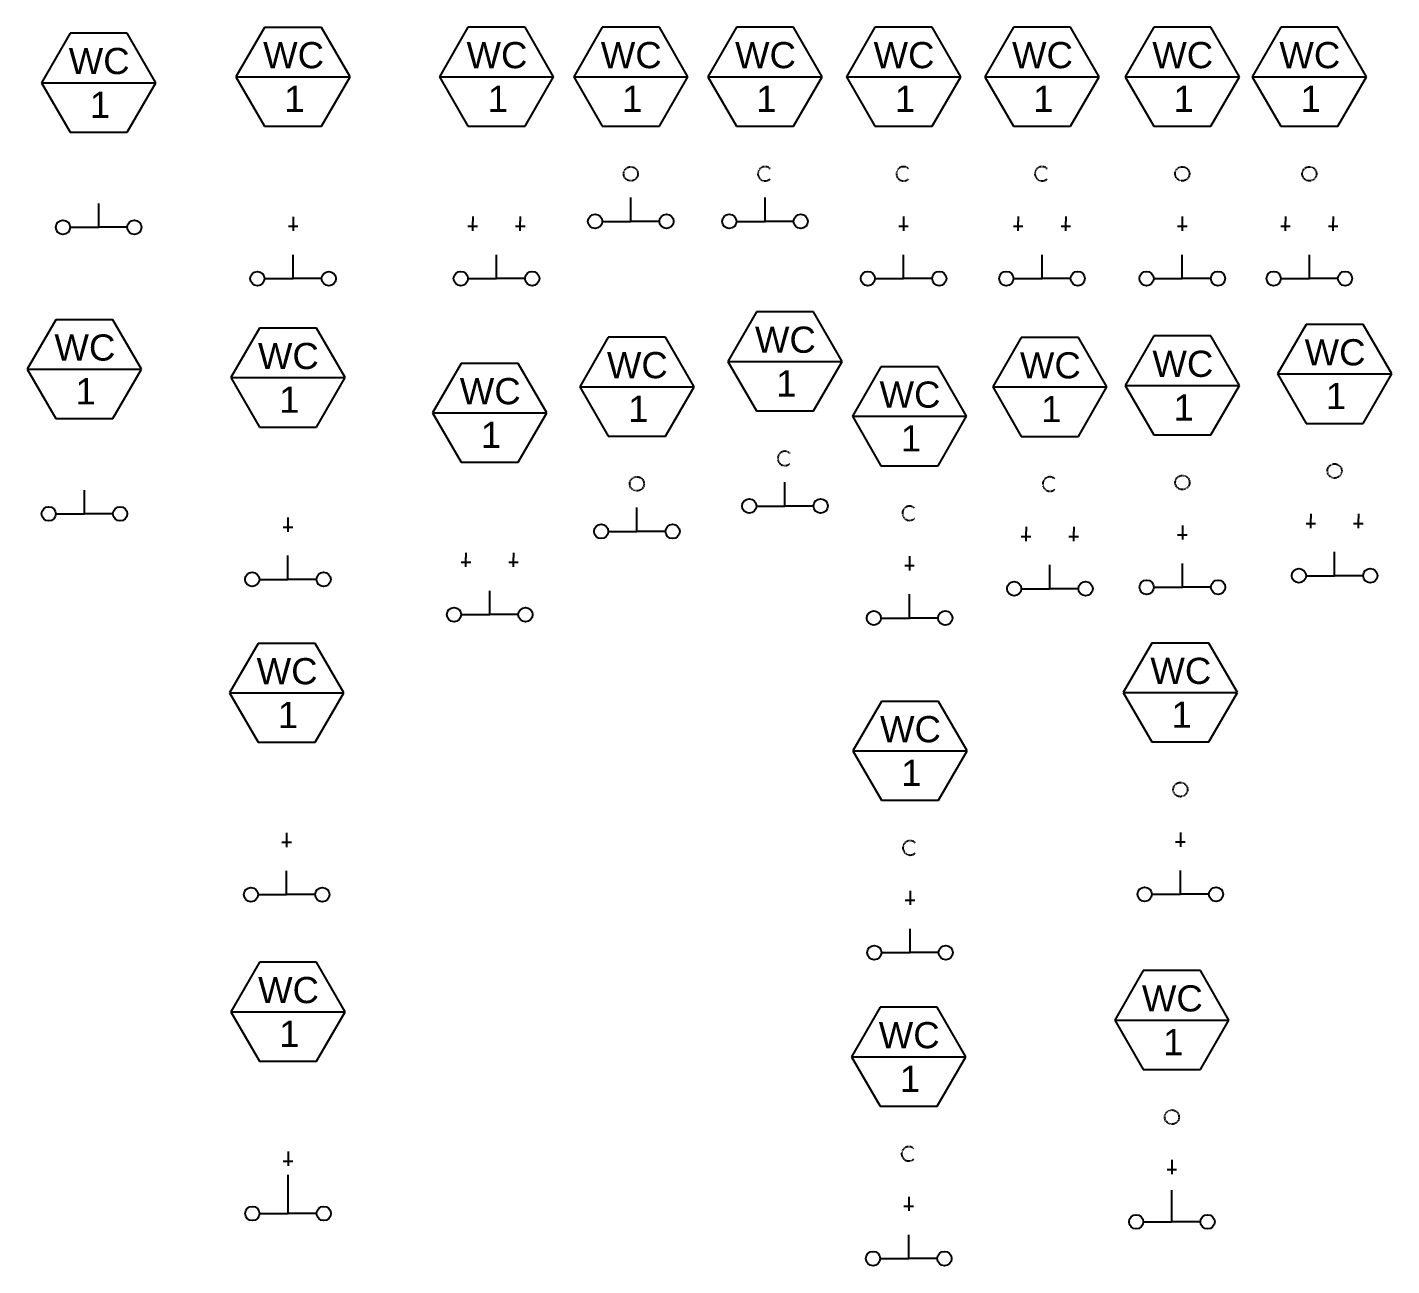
# Model space of a CAD drawing. Header units: inches. Extents: x 184 to 852, y -28 to 1509.
# Drawn here: x 565.6 to 852.2, y -11.5 to 248.7 of the extents above; entities that cross this region are included whole.
import ezdxf
from ezdxf.enums import TextEntityAlignment as Align

# ---------------------------------------------------------------- set-up
doc = ezdxf.new("R2010")
doc.units = ezdxf.units.IN
doc.header["$MEASUREMENT"] = 0
doc.linetypes.add('Vent', pattern=[0.1875, 0.125, -0.0625])
for name, color, linetype in [('PLUM-4TEXT', 2, 'Continuous'), ('PLUM-CW', 3, 'Cold_Water_Flow'), ('PLUM-HW', 2, 'Hot_Water_Flow'), ('PLUM-VENT', 5, 'Vent'), ('PLUM-WASTE_ABOVE', 4, 'Plum-Waste_Above'), ('PLUM-WASTE_BELOW', 6, 'Plum-Waste_Below')]:
    doc.layers.add(name, color=color, linetype=linetype)
doc.styles.get("Standard").update_dxf_attribs({"font": 'arial.ttf'})
doc.linetypes.add('Cold_Water_Flow', pattern='A,0.875,-0.125,0,-0.125,0.875,-0.125,["CW",Standard,S=0.1,R=0,X=-0.12585,Y=-0.05],-0.1,0.875,[1,GEC_FlowArrow.shx,S=0.0625,R=0,X=0,Y=0],0.5', length=3.6)
doc.linetypes.add('Hot_Water_Flow', pattern='A,0.8125,-0.125,0,-0.125,0,-0.125,0.875,-0.125,["HW",Standard,S=0.1,R=0,X=-0.12585,Y=-0.05],-0.1,0.875,[1,GEC_FlowArrow.shx,S=0.0625,R=0,X=0,Y=0],0.5', length=3.6625)
doc.linetypes.add('Plum-Waste_Above', pattern='A,1,[1,GEC_FlowArrow.shx,S=0.09375,R=0,X=0,Y=0],1', length=2)
doc.linetypes.add('Plum-Waste_Below', pattern='A,0.25,-0.125,0.25,-0.125,0.25,[1,GEC_FlowArrow.shx,S=0.09375,R=0,X=0,Y=0],-0.25,0.25,-0.125,0.25,-0.125', length=2)

# ---------------------------------------------------------------- blocks, each defined once
blk = doc.blocks.new('B_14')
for p, q in [((-6, 40.78), (-12, 30.39)), ((6, 40.78), (-6, 40.78)), ((12, 30.39), (6, 40.78)), ((-12, 30.39), (-6, 20)), ((-12, 30.39), (12, 30.39)), ((6, 20), (12, 30.39)), ((-6, 20), (6, 20))]:
    blk.add_line(p, q)
at = {"layer": 'PLUM-WASTE_ABOVE'}
for p, q in [((0, 0), (0, 5)), ((-6, 0), (0, 0)), ((6, 0), (0, 0))]:
    blk.add_line(p, q, dxfattribs=at)
for centre in [(-7.5, 0), (7.5, 0)]:
    blk.add_circle(centre, 1.5, dxfattribs=at)
at = {"flags": 1}
blk.add_attdef('INDEX', text='', height=0.2, dxfattribs=at).set_placement((-5.25, 45.91), align=Align.TOP_LEFT)
for tag, p in [('WASTE_DIAMETER', (-5.32, 44.61)), ('STORM_DIAMETER', (-5.33, 44.22)), ('WSFU', (-5.32, 43.85)), ('CWSFU', (-5.33, 43.52)), ('COLD_DIAMETER', (-5.32, 45.38)), ('HWSFU', (-5.32, 43.22)), ('DFU', (-5.32, 42.92)), ('HOT_DIAMETER', (-5.3, 45))]:
    blk.add_attdef(tag, p, '', height=0.2, dxfattribs=at)
for tag, p in [('TAG_001', (-6.3, 32.19)), ('TAG_002', (-1.85, 23))]:
    blk.add_attdef(tag, p, '', height=5.5)
blk = doc.blocks.new('B_15')
for p, q in [((-6, 40.78), (-12, 30.39)), ((6, 40.78), (-6, 40.78)), ((12, 30.39), (6, 40.78)), ((-12, 30.39), (-6, 20)), ((-12, 30.39), (12, 30.39)), ((6, 20), (12, 30.39)), ((-6, 20), (6, 20))]:
    blk.add_line(p, q)
at = {"layer": 'PLUM-CW'}
for p, q in [((0, 1), (0, 0)), ((0, 0), (0, -2)), ((-1, -1), (1, -1))]:
    blk.add_line(p, q, dxfattribs=at)
at = {"layer": 'PLUM-WASTE_ABOVE'}
for p, q in [((0, -12), (0, -7)), ((-6, -12), (0, -12)), ((6, -12), (0, -12))]:
    blk.add_line(p, q, dxfattribs=at)
for centre in [(-7.5, -12), (7.5, -12)]:
    blk.add_circle(centre, 1.5, dxfattribs=at)
at = {"flags": 1}
for tag, p in [('COLD_DIAMETER', (-6.09, 45.95)), ('WASTE_DIAMETER', (-6.09, 45.18)), ('STORM_DIAMETER', (-6.11, 44.79)), ('WSFU', (-6.09, 44.43)), ('CWSFU', (-6.11, 44.1)), ('HWSFU', (-6.09, 43.79)), ('DFU', (-6.09, 43.49)), ('HOT_DIAMETER', (-6.08, 45.58))]:
    blk.add_attdef(tag, p, '', height=0.2, dxfattribs=at)
blk.add_attdef('INDEX', text='', height=0.2, dxfattribs=at).set_placement((-6.03, 46.49), align=Align.TOP_LEFT)
for tag, p in [('TAG_001', (-6.3, 32.19)), ('TAG_002', (-1.85, 23))]:
    blk.add_attdef(tag, p, '', height=5.5)
blk = doc.blocks.new('B_16')
for p, q in [((-6, 40.78), (-12, 30.39)), ((6, 40.78), (-6, 40.78)), ((12, 30.39), (6, 40.78)), ((-12, 30.39), (-6, 20)), ((-12, 30.39), (12, 30.39)), ((6, 20), (12, 30.39)), ((-6, 20), (6, 20))]:
    blk.add_line(p, q)
at = {"layer": 'PLUM-CW'}
for p, q in [((5, 1), (5, 0)), ((5, -2), (5, 0)), ((4, -1), (6, -1))]:
    blk.add_line(p, q, dxfattribs=at)
at = {"layer": 'PLUM-HW'}
for p, q in [((-5, 1), (-5, 0)), ((-5, -2), (-5, 0)), ((-6, -1), (-4, -1))]:
    blk.add_line(p, q, dxfattribs=at)
at = {"layer": 'PLUM-WASTE_ABOVE'}
for p, q in [((0, -12), (0, -7)), ((-6, -12), (0, -12)), ((6, -12), (0, -12))]:
    blk.add_line(p, q, dxfattribs=at)
at = {"layer": 'PLUM-WASTE_ABOVE', "color": 4}
for centre in [(-7.5, -12), (7.5, -12)]:
    blk.add_circle(centre, 1.5, dxfattribs=at)
at = {"flags": 1}
for tag, p in [('WASTE_DIAMETER', (-5.85, 46.73)), ('STORM_DIAMETER', (-5.87, 46.34)), ('WSFU', (-5.85, 45.97)), ('COLD_DIAMETER', (-5.85, 47.5)), ('HOT_DIAMETER', (-5.84, 47.12)), ('CWSFU', (-5.87, 45.64)), ('HWSFU', (-5.85, 45.34)), ('DFU', (-5.85, 45.04))]:
    blk.add_attdef(tag, p, '', height=0.2, dxfattribs=at)
blk.add_attdef('INDEX', text='', height=0.2, dxfattribs=at).set_placement((-5.79, 48.03), align=Align.TOP_LEFT)
for tag, p in [('TAG_001', (-6.3, 32.19)), ('TAG_002', (-1.85, 23))]:
    blk.add_attdef(tag, p, '', height=5.5)
blk = doc.blocks.new('B_17')
for p, q in [((-6, 40.78), (-12, 30.39)), ((6, 40.78), (-6, 40.78)), ((12, 30.39), (6, 40.78)), ((-12, 30.39), (-6, 20)), ((-12, 30.39), (12, 30.39)), ((6, 20), (12, 30.39)), ((-6, 20), (6, 20))]:
    blk.add_line(p, q)
at = {"layer": 'PLUM-VENT'}
blk.add_circle((0, 10), 1.5, dxfattribs=at)
at = {"layer": 'PLUM-WASTE_ABOVE'}
for p, q in [((0, 0), (0, 5)), ((-6, 0), (0, 0)), ((6, 0), (0, 0))]:
    blk.add_line(p, q, dxfattribs=at)
for centre in [(-7.5, 0), (7.5, 0)]:
    blk.add_circle(centre, 1.5, dxfattribs=at)
at = {"flags": 1}
for tag, p in [('WASTE_DIAMETER', (-5.79, 43.82)), ('STORM_DIAMETER', (-5.8, 43.43)), ('WSFU', (-5.79, 43.07)), ('COLD_DIAMETER', (-5.79, 44.59)), ('HOT_DIAMETER', (-5.77, 44.21)), ('CWSFU', (-5.8, 42.73)), ('HWSFU', (-5.79, 42.43)), ('DFU', (-5.79, 42.13))]:
    blk.add_attdef(tag, p, '', height=0.2, dxfattribs=at)
blk.add_attdef('INDEX', text='', height=0.2, dxfattribs=at).set_placement((-5.72, 45.12), align=Align.TOP_LEFT)
for tag, p in [('TAG_001', (-6.3, 32.19)), ('TAG_002', (-1.85, 23))]:
    blk.add_attdef(tag, p, '', height=5.5)
blk = doc.blocks.new('B_18')
for p, q in [((-6, 40.78), (-12, 30.39)), ((6, 40.78), (-6, 40.78)), ((12, 30.39), (6, 40.78)), ((-12, 30.39), (-6, 20)), ((-12, 30.39), (12, 30.39)), ((6, 20), (12, 30.39)), ((-6, 20), (6, 20))]:
    blk.add_line(p, q)
at = {"layer": 'PLUM-VENT'}
blk.add_arc((0, 10), 1.5, 45, 315, dxfattribs=at)
at = {"layer": 'PLUM-WASTE_ABOVE'}
for p, q in [((0, 0), (0, 5)), ((-6, 0), (0, 0)), ((6, 0), (0, 0))]:
    blk.add_line(p, q, dxfattribs=at)
for centre in [(-7.5, 0), (7.5, 0)]:
    blk.add_circle(centre, 1.5, dxfattribs=at)
at = {"flags": 1}
for tag, p in [('WASTE_DIAMETER', (-5.81, 44.41)), ('STORM_DIAMETER', (-5.83, 44.02)), ('WSFU', (-5.81, 43.66)), ('CWSFU', (-5.83, 43.32)), ('COLD_DIAMETER', (-5.81, 45.18)), ('HWSFU', (-5.81, 43.02)), ('HOT_DIAMETER', (-5.8, 44.8)), ('DFU', (-5.81, 42.72))]:
    blk.add_attdef(tag, p, '', height=0.2, dxfattribs=at)
blk.add_attdef('INDEX', text='', height=0.2, dxfattribs=at).set_placement((-5.75, 45.71), align=Align.TOP_LEFT)
for tag, p in [('TAG_001', (-6.3, 32.19)), ('TAG_002', (-1.85, 23))]:
    blk.add_attdef(tag, p, '', height=5.5)
blk = doc.blocks.new('B_19')
for p, q in [((-6, 40.78), (-12, 30.39)), ((6, 40.78), (-6, 40.78)), ((12, 30.39), (6, 40.78)), ((-12, 30.39), (-6, 20)), ((-12, 30.39), (12, 30.39)), ((6, 20), (12, 30.39)), ((-6, 20), (6, 20))]:
    blk.add_line(p, q)
at = {"layer": 'PLUM-CW'}
for p, q in [((0, 1), (0, 0)), ((0, 0), (0, -2)), ((-1, -1), (1, -1))]:
    blk.add_line(p, q, dxfattribs=at)
at = {"layer": 'PLUM-VENT'}
blk.add_arc((0, 10), 1.5, 45, 315, dxfattribs=at)
at = {"layer": 'PLUM-WASTE_ABOVE'}
for p, q in [((0, -12), (0, -7)), ((-6, -12), (0, -12)), ((6, -12), (0, -12))]:
    blk.add_line(p, q, dxfattribs=at)
for centre in [(-7.5, -12), (7.5, -12)]:
    blk.add_circle(centre, 1.5, dxfattribs=at)
at = {"flags": 1}
for tag, p in [('COLD_DIAMETER', (-5.93, 43.32)), ('HOT_DIAMETER', (-5.92, 42.94)), ('STORM_DIAMETER', (-5.95, 42.15)), ('WASTE_DIAMETER', (-5.93, 42.54)), ('WSFU', (-5.93, 41.79)), ('CWSFU', (-5.95, 41.46)), ('HWSFU', (-5.93, 41.15)), ('DFU', (-5.93, 40.85))]:
    blk.add_attdef(tag, p, '', height=0.2, dxfattribs=at)
blk.add_attdef('INDEX', text='', height=0.2, dxfattribs=at).set_placement((-5.87, 43.85), align=Align.TOP_LEFT)
for tag, p in [('TAG_001', (-6.3, 32.19)), ('TAG_002', (-1.85, 23))]:
    blk.add_attdef(tag, p, '', height=5.5)
blk = doc.blocks.new('B_20')
for p, q in [((-6, 40.78), (-12, 30.39)), ((6, 40.78), (-6, 40.78)), ((12, 30.39), (6, 40.78)), ((-12, 30.39), (-6, 20)), ((-12, 30.39), (12, 30.39)), ((6, 20), (12, 30.39)), ((-6, 20), (6, 20))]:
    blk.add_line(p, q)
at = {"layer": 'PLUM-CW'}
for p, q in [((5, 1), (5, 0)), ((5, -2), (5, 0)), ((4, -1), (6, -1))]:
    blk.add_line(p, q, dxfattribs=at)
at = {"layer": 'PLUM-HW'}
for p, q in [((-5, 1), (-5, 0)), ((-5, -2), (-5, 0)), ((-6, -1), (-4, -1))]:
    blk.add_line(p, q, dxfattribs=at)
at = {"layer": 'PLUM-VENT'}
blk.add_arc((0, 10), 1.5, 45, 315, dxfattribs=at)
at = {"layer": 'PLUM-WASTE_ABOVE'}
for p, q in [((0, -12), (0, -7)), ((-6, -12), (0, -12)), ((6, -12), (0, -12))]:
    blk.add_line(p, q, dxfattribs=at)
for centre in [(-7.5, -12), (7.5, -12)]:
    blk.add_circle(centre, 1.5, dxfattribs=at)
at = {"flags": 1}
for tag, p in [('COLD_DIAMETER', (-5.93, 43.32)), ('HOT_DIAMETER', (-5.92, 42.94)), ('STORM_DIAMETER', (-5.95, 42.15)), ('WASTE_DIAMETER', (-5.93, 42.54)), ('WSFU', (-5.93, 41.79)), ('CWSFU', (-5.95, 41.46)), ('HWSFU', (-5.93, 41.15)), ('DFU', (-5.93, 40.85))]:
    blk.add_attdef(tag, p, '', height=0.2, dxfattribs=at)
blk.add_attdef('INDEX', text='', height=0.2, dxfattribs=at).set_placement((-5.87, 43.85), align=Align.TOP_LEFT)
for tag, p in [('TAG_001', (-6.3, 32.19)), ('TAG_002', (-1.85, 23))]:
    blk.add_attdef(tag, p, '', height=5.5)
blk = doc.blocks.new('B_21')
for p, q in [((-6, 40.78), (-12, 30.39)), ((6, 40.78), (-6, 40.78)), ((12, 30.39), (6, 40.78)), ((-12, 30.39), (-6, 20)), ((-12, 30.39), (12, 30.39)), ((6, 20), (12, 30.39)), ((-6, 20), (6, 20))]:
    blk.add_line(p, q)
at = {"layer": 'PLUM-HW'}
for p, q in [((0, 1), (0, 0)), ((0, 0), (0, -2)), ((-1, -1), (1, -1))]:
    blk.add_line(p, q, dxfattribs=at)
at = {"layer": 'PLUM-VENT'}
blk.add_circle((0, 10), 1.5, dxfattribs=at)
at = {"layer": 'PLUM-WASTE_ABOVE'}
for p, q in [((0, -12), (0, -7)), ((-6, -12), (0, -12)), ((6, -12), (0, -12))]:
    blk.add_line(p, q, dxfattribs=at)
for centre in [(-7.5, -12), (7.5, -12)]:
    blk.add_circle(centre, 1.5, dxfattribs=at)
at = {"flags": 1}
for tag, p in [('COLD_DIAMETER', (-5.93, 43.32)), ('HOT_DIAMETER', (-5.92, 42.94)), ('STORM_DIAMETER', (-5.95, 42.15)), ('WASTE_DIAMETER', (-5.93, 42.54)), ('WSFU', (-5.93, 41.79)), ('CWSFU', (-5.95, 41.46)), ('HWSFU', (-5.93, 41.15)), ('DFU', (-5.93, 40.85))]:
    blk.add_attdef(tag, p, '', height=0.2, dxfattribs=at)
blk.add_attdef('INDEX', text='', height=0.2, dxfattribs=at).set_placement((-5.87, 43.85), align=Align.TOP_LEFT)
for tag, p in [('TAG_001', (-6.3, 32.19)), ('TAG_002', (-1.85, 23))]:
    blk.add_attdef(tag, p, '', height=5.5)
blk = doc.blocks.new('B_22')
for p, q in [((-6, 40.78), (-12, 30.39)), ((6, 40.78), (-6, 40.78)), ((12, 30.39), (6, 40.78)), ((-12, 30.39), (-6, 20)), ((-12, 30.39), (12, 30.39)), ((6, 20), (12, 30.39)), ((-6, 20), (6, 20))]:
    blk.add_line(p, q)
at = {"layer": 'PLUM-CW'}
for p, q in [((5, 1), (5, 0)), ((5, -2), (5, 0)), ((4, -1), (6, -1))]:
    blk.add_line(p, q, dxfattribs=at)
at = {"layer": 'PLUM-HW'}
for p, q in [((-5, 1), (-5, 0)), ((-5, -2), (-5, 0)), ((-6, -1), (-4, -1))]:
    blk.add_line(p, q, dxfattribs=at)
at = {"layer": 'PLUM-VENT'}
blk.add_circle((0, 10), 1.5, dxfattribs=at)
at = {"layer": 'PLUM-WASTE_ABOVE'}
for p, q in [((0, -12), (0, -7)), ((-6, -12), (0, -12)), ((6, -12), (0, -12))]:
    blk.add_line(p, q, dxfattribs=at)
for centre in [(-7.5, -12), (7.5, -12)]:
    blk.add_circle(centre, 1.5, dxfattribs=at)
at = {"flags": 1}
for tag, p in [('COLD_DIAMETER', (-5.93, 43.32)), ('HOT_DIAMETER', (-5.92, 42.94)), ('STORM_DIAMETER', (-5.95, 42.15)), ('WASTE_DIAMETER', (-5.93, 42.54)), ('WSFU', (-5.93, 41.79)), ('CWSFU', (-5.95, 41.46)), ('HWSFU', (-5.93, 41.15)), ('DFU', (-5.93, 40.85))]:
    blk.add_attdef(tag, p, '', height=0.2, dxfattribs=at)
blk.add_attdef('INDEX', text='', height=0.2, dxfattribs=at).set_placement((-5.87, 43.85), align=Align.TOP_LEFT)
for tag, p in [('TAG_001', (-6.3, 32.19)), ('TAG_002', (-1.85, 23))]:
    blk.add_attdef(tag, p, '', height=5.5)
blk = doc.blocks.new('FIX_20')
for p, q in [((-6, 40.78), (-12, 30.39)), ((6, 40.78), (-6, 40.78)), ((12, 30.39), (6, 40.78)), ((-12, 30.39), (-6, 20)), ((-12, 30.39), (12, 30.39)), ((6, 20), (12, 30.39)), ((-6, 20), (6, 20))]:
    blk.add_line(p, q)
at = {"layer": 'PLUM-WASTE_BELOW'}
for p, q in [((0, 0), (0, 5)), ((-6, 0), (0, 0)), ((6, 0), (0, 0))]:
    blk.add_line(p, q, dxfattribs=at)
for centre in [(-7.5, 0), (7.5, 0)]:
    blk.add_circle(centre, 1.5, dxfattribs=at)
at = {"flags": 1}
blk.add_attdef('INDEX', text='', height=0.2, dxfattribs=at).set_placement((-5.25, 45.91), align=Align.TOP_LEFT)
for tag, p in [('WASTE_DIAMETER', (-5.32, 44.61)), ('STORM_DIAMETER', (-5.33, 44.22)), ('WSFU', (-5.32, 43.85)), ('CWSFU', (-5.33, 43.52)), ('COLD_DIAMETER', (-5.32, 45.38)), ('HWSFU', (-5.32, 43.22)), ('DFU', (-5.32, 42.92)), ('HOT_DIAMETER', (-5.3, 45))]:
    blk.add_attdef(tag, p, '', height=0.2, dxfattribs=at)
for tag, p in [('TAG_001', (-6.3, 32.19)), ('TAG_002', (-1.85, 23))]:
    blk.add_attdef(tag, p, '', height=5.5)
blk = doc.blocks.new('FIX_21')
for p, q in [((-6, 40.78), (-12, 30.39)), ((6, 40.78), (-6, 40.78)), ((12, 30.39), (6, 40.78)), ((-12, 30.39), (-6, 20)), ((-12, 30.39), (12, 30.39)), ((6, 20), (12, 30.39)), ((-6, 20), (6, 20))]:
    blk.add_line(p, q)
at = {"layer": 'PLUM-CW'}
for p, q in [((0, 1), (0, 0)), ((0, 0), (0, -2)), ((-1, -1), (1, -1))]:
    blk.add_line(p, q, dxfattribs=at)
at = {"layer": 'PLUM-WASTE_BELOW'}
for p, q in [((0, -12), (0, -7)), ((-6, -12), (0, -12)), ((6, -12), (0, -12))]:
    blk.add_line(p, q, dxfattribs=at)
for centre in [(-7.5, -12), (7.5, -12)]:
    blk.add_circle(centre, 1.5, dxfattribs=at)
at = {"flags": 1}
for tag, p in [('COLD_DIAMETER', (-6.09, 45.95)), ('WASTE_DIAMETER', (-6.09, 45.18)), ('STORM_DIAMETER', (-6.11, 44.79)), ('WSFU', (-6.09, 44.43)), ('CWSFU', (-6.11, 44.1)), ('HWSFU', (-6.09, 43.79)), ('DFU', (-6.09, 43.49)), ('HOT_DIAMETER', (-6.08, 45.58))]:
    blk.add_attdef(tag, p, '', height=0.2, dxfattribs=at)
blk.add_attdef('INDEX', text='', height=0.2, dxfattribs=at).set_placement((-6.03, 46.49), align=Align.TOP_LEFT)
for tag, p in [('TAG_001', (-6.3, 32.19)), ('TAG_002', (-1.85, 23))]:
    blk.add_attdef(tag, p, '', height=5.5)
blk = doc.blocks.new('FIX_22')
for p, q in [((-6, 40.78), (-12, 30.39)), ((6, 40.78), (-6, 40.78)), ((12, 30.39), (6, 40.78)), ((-12, 30.39), (-6, 20)), ((-12, 30.39), (12, 30.39)), ((6, 20), (12, 30.39)), ((-6, 20), (6, 20))]:
    blk.add_line(p, q)
at = {"layer": 'PLUM-HW'}
for p, q in [((0, 1), (0, 0)), ((0, 0), (0, -2)), ((-1, -1), (1, -1))]:
    blk.add_line(p, q, dxfattribs=at)
at = {"layer": 'PLUM-WASTE_BELOW'}
for p, q in [((0, -12), (0, -7)), ((-6, -12), (0, -12)), ((6, -12), (0, -12))]:
    blk.add_line(p, q, dxfattribs=at)
for centre in [(-7.5, -12), (7.5, -12)]:
    blk.add_circle(centre, 1.5, dxfattribs=at)
at = {"flags": 1}
for tag, p in [('COLD_DIAMETER', (-6.09, 45.95)), ('WASTE_DIAMETER', (-6.09, 45.18)), ('STORM_DIAMETER', (-6.11, 44.79)), ('WSFU', (-6.09, 44.43)), ('CWSFU', (-6.11, 44.1)), ('HWSFU', (-6.09, 43.79)), ('DFU', (-6.09, 43.49)), ('HOT_DIAMETER', (-6.08, 45.58))]:
    blk.add_attdef(tag, p, '', height=0.2, dxfattribs=at)
blk.add_attdef('INDEX', text='', height=0.2, dxfattribs=at).set_placement((-6.03, 46.49), align=Align.TOP_LEFT)
for tag, p in [('TAG_001', (-6.3, 32.19)), ('TAG_002', (-1.85, 23))]:
    blk.add_attdef(tag, p, '', height=5.5)
blk = doc.blocks.new('FIX_24')
for p, q in [((-6, 40.78), (-12, 30.39)), ((6, 40.78), (-6, 40.78)), ((12, 30.39), (6, 40.78)), ((-12, 30.39), (-6, 20)), ((-12, 30.39), (12, 30.39)), ((6, 20), (12, 30.39)), ((-6, 20), (6, 20))]:
    blk.add_line(p, q)
at = {"layer": 'PLUM-VENT'}
blk.add_circle((0, 10), 1.5, dxfattribs=at)
at = {"layer": 'PLUM-WASTE_BELOW'}
for p, q in [((0, 0), (0, 5)), ((-6, 0), (0, 0)), ((6, 0), (0, 0))]:
    blk.add_line(p, q, dxfattribs=at)
for centre in [(-7.5, 0), (7.5, 0)]:
    blk.add_circle(centre, 1.5, dxfattribs=at)
at = {"flags": 1}
for tag, p in [('WASTE_DIAMETER', (-5.79, 43.82)), ('STORM_DIAMETER', (-5.8, 43.43)), ('WSFU', (-5.79, 43.07)), ('COLD_DIAMETER', (-5.79, 44.59)), ('HOT_DIAMETER', (-5.77, 44.21)), ('CWSFU', (-5.8, 42.73)), ('HWSFU', (-5.79, 42.43)), ('DFU', (-5.79, 42.13))]:
    blk.add_attdef(tag, p, '', height=0.2, dxfattribs=at)
blk.add_attdef('INDEX', text='', height=0.2, dxfattribs=at).set_placement((-5.72, 45.12), align=Align.TOP_LEFT)
for tag, p in [('TAG_001', (-6.3, 32.19)), ('TAG_002', (-1.85, 23))]:
    blk.add_attdef(tag, p, '', height=5.5)
blk = doc.blocks.new('FIX_25')
for p, q in [((-6, 40.78), (-12, 30.39)), ((6, 40.78), (-6, 40.78)), ((12, 30.39), (6, 40.78)), ((-12, 30.39), (-6, 20)), ((-12, 30.39), (12, 30.39)), ((6, 20), (12, 30.39)), ((-6, 20), (6, 20))]:
    blk.add_line(p, q)
at = {"layer": 'PLUM-VENT'}
blk.add_arc((0, 10), 1.5, 45, 315, dxfattribs=at)
at = {"layer": 'PLUM-WASTE_BELOW'}
for p, q in [((0, 0), (0, 5)), ((-6, 0), (0, 0)), ((6, 0), (0, 0))]:
    blk.add_line(p, q, dxfattribs=at)
for centre in [(-7.5, 0), (7.5, 0)]:
    blk.add_circle(centre, 1.5, dxfattribs=at)
at = {"flags": 1}
for tag, p in [('WASTE_DIAMETER', (-5.81, 44.41)), ('STORM_DIAMETER', (-5.83, 44.02)), ('WSFU', (-5.81, 43.66)), ('CWSFU', (-5.83, 43.32)), ('COLD_DIAMETER', (-5.81, 45.18)), ('HWSFU', (-5.81, 43.02)), ('HOT_DIAMETER', (-5.8, 44.8)), ('DFU', (-5.81, 42.72))]:
    blk.add_attdef(tag, p, '', height=0.2, dxfattribs=at)
blk.add_attdef('INDEX', text='', height=0.2, dxfattribs=at).set_placement((-5.75, 45.71), align=Align.TOP_LEFT)
for tag, p in [('TAG_001', (-6.3, 32.19)), ('TAG_002', (-1.85, 23))]:
    blk.add_attdef(tag, p, '', height=5.5)
blk = doc.blocks.new('FIX_26')
for p, q in [((-6, 40.78), (-12, 30.39)), ((6, 40.78), (-6, 40.78)), ((12, 30.39), (6, 40.78)), ((-12, 30.39), (-6, 20)), ((-12, 30.39), (12, 30.39)), ((6, 20), (12, 30.39)), ((-6, 20), (6, 20))]:
    blk.add_line(p, q)
at = {"layer": 'PLUM-CW'}
for p, q in [((5, 1), (5, 0)), ((5, -2), (5, 0)), ((4, -1), (6, -1))]:
    blk.add_line(p, q, dxfattribs=at)
at = {"layer": 'PLUM-HW'}
for p, q in [((-5, 1), (-5, 0)), ((-5, -2), (-5, 0)), ((-6, -1), (-4, -1))]:
    blk.add_line(p, q, dxfattribs=at)
at = {"layer": 'PLUM-WASTE_BELOW'}
for p, q in [((0, -12), (0, -7)), ((-6, -12), (0, -12)), ((6, -12), (0, -12))]:
    blk.add_line(p, q, dxfattribs=at)
for centre in [(-7.5, -12), (7.5, -12)]:
    blk.add_circle(centre, 1.5, dxfattribs=at)
at = {"flags": 1}
for tag, p in [('WASTE_DIAMETER', (-5.85, 46.73)), ('STORM_DIAMETER', (-5.87, 46.34)), ('WSFU', (-5.85, 45.97)), ('COLD_DIAMETER', (-5.85, 47.5)), ('HOT_DIAMETER', (-5.84, 47.12)), ('CWSFU', (-5.87, 45.64)), ('HWSFU', (-5.85, 45.34)), ('DFU', (-5.85, 45.04))]:
    blk.add_attdef(tag, p, '', height=0.2, dxfattribs=at)
blk.add_attdef('INDEX', text='', height=0.2, dxfattribs=at).set_placement((-5.79, 48.03), align=Align.TOP_LEFT)
for tag, p in [('TAG_001', (-6.3, 32.19)), ('TAG_002', (-1.85, 23))]:
    blk.add_attdef(tag, p, '', height=5.5)
blk = doc.blocks.new('*U128')
for p, q in [((-6, 40.78), (-12, 30.39)), ((6, 40.78), (-6, 40.78)), ((12, 30.39), (6, 40.78)), ((-12, 30.39), (-6, 20)), ((-12, 30.39), (12, 30.39)), ((6, 20), (12, 30.39)), ((-6, 20), (6, 20))]:
    blk.add_line(p, q)
at = {"layer": 'PLUM-HW'}
for p, q in [((0, 1), (0, 0)), ((0, 0), (0, -2)), ((-1, -1), (1, -1))]:
    blk.add_line(p, q, dxfattribs=at)
at = {"layer": 'PLUM-WASTE_ABOVE'}
for p, q in [((0, -12), (0, -3.85)), ((-6, -12), (0, -12)), ((6, -12), (0, -12))]:
    blk.add_line(p, q, dxfattribs=at)
for centre in [(-7.5, -12), (7.5, -12)]:
    blk.add_circle(centre, 1.5, dxfattribs=at)
at = {"flags": 1}
for tag, p in [('COLD_DIAMETER', (-6.09, 45.95)), ('WASTE_DIAMETER', (-6.09, 45.18)), ('STORM_DIAMETER', (-6.11, 44.79)), ('WSFU', (-6.09, 44.43)), ('CWSFU', (-6.11, 44.1)), ('HWSFU', (-6.09, 43.79)), ('DFU', (-6.09, 43.49)), ('HOT_DIAMETER', (-6.08, 45.58))]:
    blk.add_attdef(tag, p, '', height=0.2, dxfattribs=at)
blk.add_attdef('INDEX', text='', height=0.2, dxfattribs=at).set_placement((-6.03, 46.49), align=Align.TOP_LEFT)
for tag, p in [('TAG_001', (-6.3, 32.19)), ('TAG_002', (-1.85, 23))]:
    blk.add_attdef(tag, p, '', height=5.5)
blk = doc.blocks.new('FIX_27')
for p, q in [((-6, 40.78), (-12, 30.39)), ((6, 40.78), (-6, 40.78)), ((12, 30.39), (6, 40.78)), ((-12, 30.39), (-6, 20)), ((-12, 30.39), (12, 30.39)), ((6, 20), (12, 30.39)), ((-6, 20), (6, 20))]:
    blk.add_line(p, q)
at = {"layer": 'PLUM-CW'}
for p, q in [((0, 1), (0, 0)), ((0, 0), (0, -2)), ((-1, -1), (1, -1))]:
    blk.add_line(p, q, dxfattribs=at)
at = {"layer": 'PLUM-VENT'}
blk.add_arc((0, 10), 1.5, 45, 315, dxfattribs=at)
at = {"layer": 'PLUM-WASTE_BELOW'}
for p, q in [((0, -12), (0, -7)), ((-6, -12), (0, -12)), ((6, -12), (0, -12))]:
    blk.add_line(p, q, dxfattribs=at)
for centre in [(-7.5, -12), (7.5, -12)]:
    blk.add_circle(centre, 1.5, dxfattribs=at)
at = {"flags": 1}
for tag, p in [('COLD_DIAMETER', (-5.93, 43.32)), ('HOT_DIAMETER', (-5.92, 42.94)), ('STORM_DIAMETER', (-5.95, 42.15)), ('WASTE_DIAMETER', (-5.93, 42.54)), ('WSFU', (-5.93, 41.79)), ('CWSFU', (-5.95, 41.46)), ('HWSFU', (-5.93, 41.15)), ('DFU', (-5.93, 40.85))]:
    blk.add_attdef(tag, p, '', height=0.2, dxfattribs=at)
blk.add_attdef('INDEX', text='', height=0.2, dxfattribs=at).set_placement((-5.87, 43.85), align=Align.TOP_LEFT)
for tag, p in [('TAG_001', (-6.3, 32.19)), ('TAG_002', (-1.85, 23))]:
    blk.add_attdef(tag, p, '', height=5.5)
blk = doc.blocks.new('*U146')
for p, q in [((-6, 40.78), (-12, 30.39)), ((6, 40.78), (-6, 40.78)), ((12, 30.39), (6, 40.78)), ((-12, 30.39), (-6, 20)), ((-12, 30.39), (12, 30.39)), ((6, 20), (12, 30.39)), ((-6, 20), (6, 20))]:
    blk.add_line(p, q)
at = {"layer": 'PLUM-HW'}
for p, q in [((0, 1), (0, 0)), ((0, 0), (0, -2)), ((-1, -1), (1, -1))]:
    blk.add_line(p, q, dxfattribs=at)
at = {"layer": 'PLUM-VENT'}
blk.add_arc((0, 10), 1.5, 45, 315, dxfattribs=at)
at = {"layer": 'PLUM-WASTE_BELOW'}
for p, q in [((0, -12), (0, -7)), ((-6, -12), (0, -12)), ((6, -12), (0, -12))]:
    blk.add_line(p, q, dxfattribs=at)
for centre in [(-7.5, -12), (7.5, -12)]:
    blk.add_circle(centre, 1.5, dxfattribs=at)
at = {"flags": 1}
for tag, p in [('COLD_DIAMETER', (-5.93, 43.32)), ('HOT_DIAMETER', (-5.92, 42.94)), ('STORM_DIAMETER', (-5.95, 42.15)), ('WASTE_DIAMETER', (-5.93, 42.54)), ('WSFU', (-5.93, 41.79)), ('CWSFU', (-5.95, 41.46)), ('HWSFU', (-5.93, 41.15)), ('DFU', (-5.93, 40.85))]:
    blk.add_attdef(tag, p, '', height=0.2, dxfattribs=at)
blk.add_attdef('INDEX', text='', height=0.2, dxfattribs=at).set_placement((-5.87, 43.85), align=Align.TOP_LEFT)
for tag, p in [('TAG_001', (-6.3, 32.19)), ('TAG_002', (-1.85, 23))]:
    blk.add_attdef(tag, p, '', height=5.5)
blk = doc.blocks.new('FIX_29')
for p, q in [((-6, 40.78), (-12, 30.39)), ((6, 40.78), (-6, 40.78)), ((12, 30.39), (6, 40.78)), ((-12, 30.39), (-6, 20)), ((-12, 30.39), (12, 30.39)), ((6, 20), (12, 30.39)), ((-6, 20), (6, 20))]:
    blk.add_line(p, q)
at = {"layer": 'PLUM-HW'}
for p, q in [((0, 1), (0, 0)), ((0, 0), (0, -2)), ((-1, -1), (1, -1))]:
    blk.add_line(p, q, dxfattribs=at)
at = {"layer": 'PLUM-VENT'}
blk.add_arc((0, 10), 1.5, 45, 315, dxfattribs=at)
at = {"layer": 'PLUM-WASTE_ABOVE'}
for p, q in [((0, -12), (0, -7)), ((-6, -12), (0, -12)), ((6, -12), (0, -12))]:
    blk.add_line(p, q, dxfattribs=at)
for centre in [(-7.5, -12), (7.5, -12)]:
    blk.add_circle(centre, 1.5, dxfattribs=at)
at = {"flags": 1}
for tag, p in [('COLD_DIAMETER', (-5.93, 43.32)), ('HOT_DIAMETER', (-5.92, 42.94)), ('STORM_DIAMETER', (-5.95, 42.15)), ('WASTE_DIAMETER', (-5.93, 42.54)), ('WSFU', (-5.93, 41.79)), ('CWSFU', (-5.95, 41.46)), ('HWSFU', (-5.93, 41.15)), ('DFU', (-5.93, 40.85))]:
    blk.add_attdef(tag, p, '', height=0.2, dxfattribs=at)
blk.add_attdef('INDEX', text='', height=0.2, dxfattribs=at).set_placement((-5.87, 43.85), align=Align.TOP_LEFT)
for tag, p in [('TAG_001', (-6.3, 32.19)), ('TAG_002', (-1.85, 23))]:
    blk.add_attdef(tag, p, '', height=5.5)
blk = doc.blocks.new('FIX_30')
for p, q in [((-6, 40.78), (-12, 30.39)), ((6, 40.78), (-6, 40.78)), ((12, 30.39), (6, 40.78)), ((-12, 30.39), (-6, 20)), ((-12, 30.39), (12, 30.39)), ((6, 20), (12, 30.39)), ((-6, 20), (6, 20))]:
    blk.add_line(p, q)
at = {"layer": 'PLUM-CW'}
for p, q in [((5, 1), (5, 0)), ((5, -2), (5, 0)), ((4, -1), (6, -1))]:
    blk.add_line(p, q, dxfattribs=at)
at = {"layer": 'PLUM-HW'}
for p, q in [((-5, 1), (-5, 0)), ((-5, -2), (-5, 0)), ((-6, -1), (-4, -1))]:
    blk.add_line(p, q, dxfattribs=at)
at = {"layer": 'PLUM-VENT'}
blk.add_arc((0, 10), 1.5, 45, 315, dxfattribs=at)
at = {"layer": 'PLUM-WASTE_BELOW'}
for p, q in [((0, -12), (0, -7)), ((-6, -12), (0, -12)), ((6, -12), (0, -12))]:
    blk.add_line(p, q, dxfattribs=at)
for centre in [(-7.5, -12), (7.5, -12)]:
    blk.add_circle(centre, 1.5, dxfattribs=at)
at = {"flags": 1}
for tag, p in [('COLD_DIAMETER', (-5.93, 43.32)), ('HOT_DIAMETER', (-5.92, 42.94)), ('STORM_DIAMETER', (-5.95, 42.15)), ('WASTE_DIAMETER', (-5.93, 42.54)), ('WSFU', (-5.93, 41.79)), ('CWSFU', (-5.95, 41.46)), ('HWSFU', (-5.93, 41.15)), ('DFU', (-5.93, 40.85))]:
    blk.add_attdef(tag, p, '', height=0.2, dxfattribs=at)
blk.add_attdef('INDEX', text='', height=0.2, dxfattribs=at).set_placement((-5.87, 43.85), align=Align.TOP_LEFT)
for tag, p in [('TAG_001', (-6.3, 32.19)), ('TAG_002', (-1.85, 23))]:
    blk.add_attdef(tag, p, '', height=5.5)
blk = doc.blocks.new('FIX_31')
for p, q in [((-6, 40.78), (-12, 30.39)), ((6, 40.78), (-6, 40.78)), ((12, 30.39), (6, 40.78)), ((-12, 30.39), (-6, 20)), ((-12, 30.39), (12, 30.39)), ((6, 20), (12, 30.39)), ((-6, 20), (6, 20))]:
    blk.add_line(p, q)
at = {"layer": 'PLUM-HW'}
for p, q in [((0, 1), (0, 0)), ((0, 0), (0, -2)), ((-1, -1), (1, -1))]:
    blk.add_line(p, q, dxfattribs=at)
at = {"layer": 'PLUM-VENT'}
blk.add_circle((0, 10), 1.5, dxfattribs=at)
at = {"layer": 'PLUM-WASTE_BELOW'}
for p, q in [((0, -12), (0, -7)), ((-6, -12), (0, -12)), ((6, -12), (0, -12))]:
    blk.add_line(p, q, dxfattribs=at)
for centre in [(-7.5, -12), (7.5, -12)]:
    blk.add_circle(centre, 1.5, dxfattribs=at)
at = {"flags": 1}
for tag, p in [('COLD_DIAMETER', (-5.93, 43.32)), ('HOT_DIAMETER', (-5.92, 42.94)), ('STORM_DIAMETER', (-5.95, 42.15)), ('WASTE_DIAMETER', (-5.93, 42.54)), ('WSFU', (-5.93, 41.79)), ('CWSFU', (-5.95, 41.46)), ('HWSFU', (-5.93, 41.15)), ('DFU', (-5.93, 40.85))]:
    blk.add_attdef(tag, p, '', height=0.2, dxfattribs=at)
blk.add_attdef('INDEX', text='', height=0.2, dxfattribs=at).set_placement((-5.87, 43.85), align=Align.TOP_LEFT)
for tag, p in [('TAG_001', (-6.3, 32.19)), ('TAG_002', (-1.85, 23))]:
    blk.add_attdef(tag, p, '', height=5.5)
blk = doc.blocks.new('FIX_32')
for p, q in [((-6, 40.78), (-12, 30.39)), ((6, 40.78), (-6, 40.78)), ((12, 30.39), (6, 40.78)), ((-12, 30.39), (-6, 20)), ((-12, 30.39), (12, 30.39)), ((6, 20), (12, 30.39)), ((-6, 20), (6, 20))]:
    blk.add_line(p, q)
at = {"layer": 'PLUM-CW'}
for p, q in [((0, 1), (0, 0)), ((0, 0), (0, -2)), ((-1, -1), (1, -1))]:
    blk.add_line(p, q, dxfattribs=at)
at = {"layer": 'PLUM-VENT'}
blk.add_circle((0, 10), 1.5, dxfattribs=at)
at = {"layer": 'PLUM-WASTE_BELOW'}
for p, q in [((0, -12), (0, -7)), ((-6, -12), (0, -12)), ((6, -12), (0, -12))]:
    blk.add_line(p, q, dxfattribs=at)
for centre in [(-7.5, -12), (7.5, -12)]:
    blk.add_circle(centre, 1.5, dxfattribs=at)
at = {"flags": 1}
for tag, p in [('COLD_DIAMETER', (-5.93, 43.32)), ('HOT_DIAMETER', (-5.92, 42.94)), ('STORM_DIAMETER', (-5.95, 42.15)), ('WASTE_DIAMETER', (-5.93, 42.54)), ('WSFU', (-5.93, 41.79)), ('CWSFU', (-5.95, 41.46)), ('HWSFU', (-5.93, 41.15)), ('DFU', (-5.93, 40.85))]:
    blk.add_attdef(tag, p, '', height=0.2, dxfattribs=at)
blk.add_attdef('INDEX', text='', height=0.2, dxfattribs=at).set_placement((-5.87, 43.85), align=Align.TOP_LEFT)
for tag, p in [('TAG_001', (-6.3, 32.19)), ('TAG_002', (-1.85, 23))]:
    blk.add_attdef(tag, p, '', height=5.5)
blk = doc.blocks.new('*U127')
for p, q in [((-6, 40.78), (-12, 30.39)), ((6, 40.78), (-6, 40.78)), ((12, 30.39), (6, 40.78)), ((-12, 30.39), (-6, 20)), ((-12, 30.39), (12, 30.39)), ((6, 20), (12, 30.39)), ((-6, 20), (6, 20))]:
    blk.add_line(p, q)
at = {"layer": 'PLUM-CW'}
for p, q in [((0, 1), (0, 0)), ((0, 0), (0, -2)), ((-1, -1), (1, -1))]:
    blk.add_line(p, q, dxfattribs=at)
at = {"layer": 'PLUM-VENT'}
blk.add_circle((0, 10), 1.5, dxfattribs=at)
at = {"layer": 'PLUM-WASTE_ABOVE'}
for p, q in [((0, -12), (0, -5.38)), ((-6, -12), (0, -12)), ((6, -12), (0, -12))]:
    blk.add_line(p, q, dxfattribs=at)
for centre in [(-7.5, -12), (7.5, -12)]:
    blk.add_circle(centre, 1.5, dxfattribs=at)
at = {"flags": 1}
for tag, p in [('COLD_DIAMETER', (-5.93, 43.32)), ('HOT_DIAMETER', (-5.92, 42.94)), ('STORM_DIAMETER', (-5.95, 42.15)), ('WASTE_DIAMETER', (-5.93, 42.54)), ('WSFU', (-5.93, 41.79)), ('CWSFU', (-5.95, 41.46)), ('HWSFU', (-5.93, 41.15)), ('DFU', (-5.93, 40.85))]:
    blk.add_attdef(tag, p, '', height=0.2, dxfattribs=at)
blk.add_attdef('INDEX', text='', height=0.2, dxfattribs=at).set_placement((-5.87, 43.85), align=Align.TOP_LEFT)
for tag, p in [('TAG_001', (-6.3, 32.19)), ('TAG_002', (-1.85, 23))]:
    blk.add_attdef(tag, p, '', height=5.5)
blk = doc.blocks.new('FIX_34')
for p, q in [((-6, 40.78), (-12, 30.39)), ((6, 40.78), (-6, 40.78)), ((12, 30.39), (6, 40.78)), ((-12, 30.39), (-6, 20)), ((-12, 30.39), (12, 30.39)), ((6, 20), (12, 30.39)), ((-6, 20), (6, 20))]:
    blk.add_line(p, q)
at = {"layer": 'PLUM-CW'}
for p, q in [((5, 1), (5, 0)), ((5, -2), (5, 0)), ((4, -1), (6, -1))]:
    blk.add_line(p, q, dxfattribs=at)
at = {"layer": 'PLUM-HW'}
for p, q in [((-5, 1), (-5, 0)), ((-5, -2), (-5, 0)), ((-6, -1), (-4, -1))]:
    blk.add_line(p, q, dxfattribs=at)
at = {"layer": 'PLUM-VENT'}
blk.add_circle((0, 10), 1.5, dxfattribs=at)
at = {"layer": 'PLUM-WASTE_BELOW'}
for p, q in [((0, -12), (0, -7)), ((-6, -12), (0, -12)), ((6, -12), (0, -12))]:
    blk.add_line(p, q, dxfattribs=at)
for centre in [(-7.5, -12), (7.5, -12)]:
    blk.add_circle(centre, 1.5, dxfattribs=at)
at = {"flags": 1}
for tag, p in [('COLD_DIAMETER', (-5.93, 43.32)), ('HOT_DIAMETER', (-5.92, 42.94)), ('STORM_DIAMETER', (-5.95, 42.15)), ('WASTE_DIAMETER', (-5.93, 42.54)), ('WSFU', (-5.93, 41.79)), ('CWSFU', (-5.95, 41.46)), ('HWSFU', (-5.93, 41.15)), ('DFU', (-5.93, 40.85))]:
    blk.add_attdef(tag, p, '', height=0.2, dxfattribs=at)
blk.add_attdef('INDEX', text='', height=0.2, dxfattribs=at).set_placement((-5.87, 43.85), align=Align.TOP_LEFT)
for tag, p in [('TAG_001', (-6.3, 32.19)), ('TAG_002', (-1.85, 23))]:
    blk.add_attdef(tag, p, '', height=5.5)

msp = doc.modelspace()

# ---------------------------------------------------------------- block references
at = {"layer": 'PLUM-4TEXT'}
for name, p in [('B_14', (580.59, 206.7)), ('B_15', (621.43, 207.93)), ('B_16', (664.16, 207.94)), ('B_17', (692.37, 207.94)), ('B_18', (720.57, 207.94)), ('B_19', (749.67, 207.94)), ('B_20', (778.76, 207.94)), ('B_21', (808.22, 207.94)), ('B_22', (834.92, 207.94)), ('FIX_20', (577.59, 146.51)), ('FIX_25', (724.75, 148.15)), ('FIX_21', (620.34, 144.73)), ('FIX_24', (693.65, 142.81)), ('FIX_30', (780.41, 142.77)), ('FIX_31', (808.25, 143.09)), ('FIX_34', (840.22, 145.51)), ('FIX_26', (662.74, 137.34)), ('FIX_27', (750.93, 136.62)), ('FIX_22', (620.07, 78.51)), ('FIX_32', (807.82, 78.58)), ('*U146', (751.03, 66.33)), ('*U128', (620.37, 11.52)), ('*U127', (806.04, 9.77)), ('FIX_29', (750.76, 2.05))]:
    msp.add_blockref(name, p, dxfattribs=at).add_auto_attribs({'TAG_001': 'WC', 'TAG_002': '1'})

doc.saveas('drawing.dxf')
